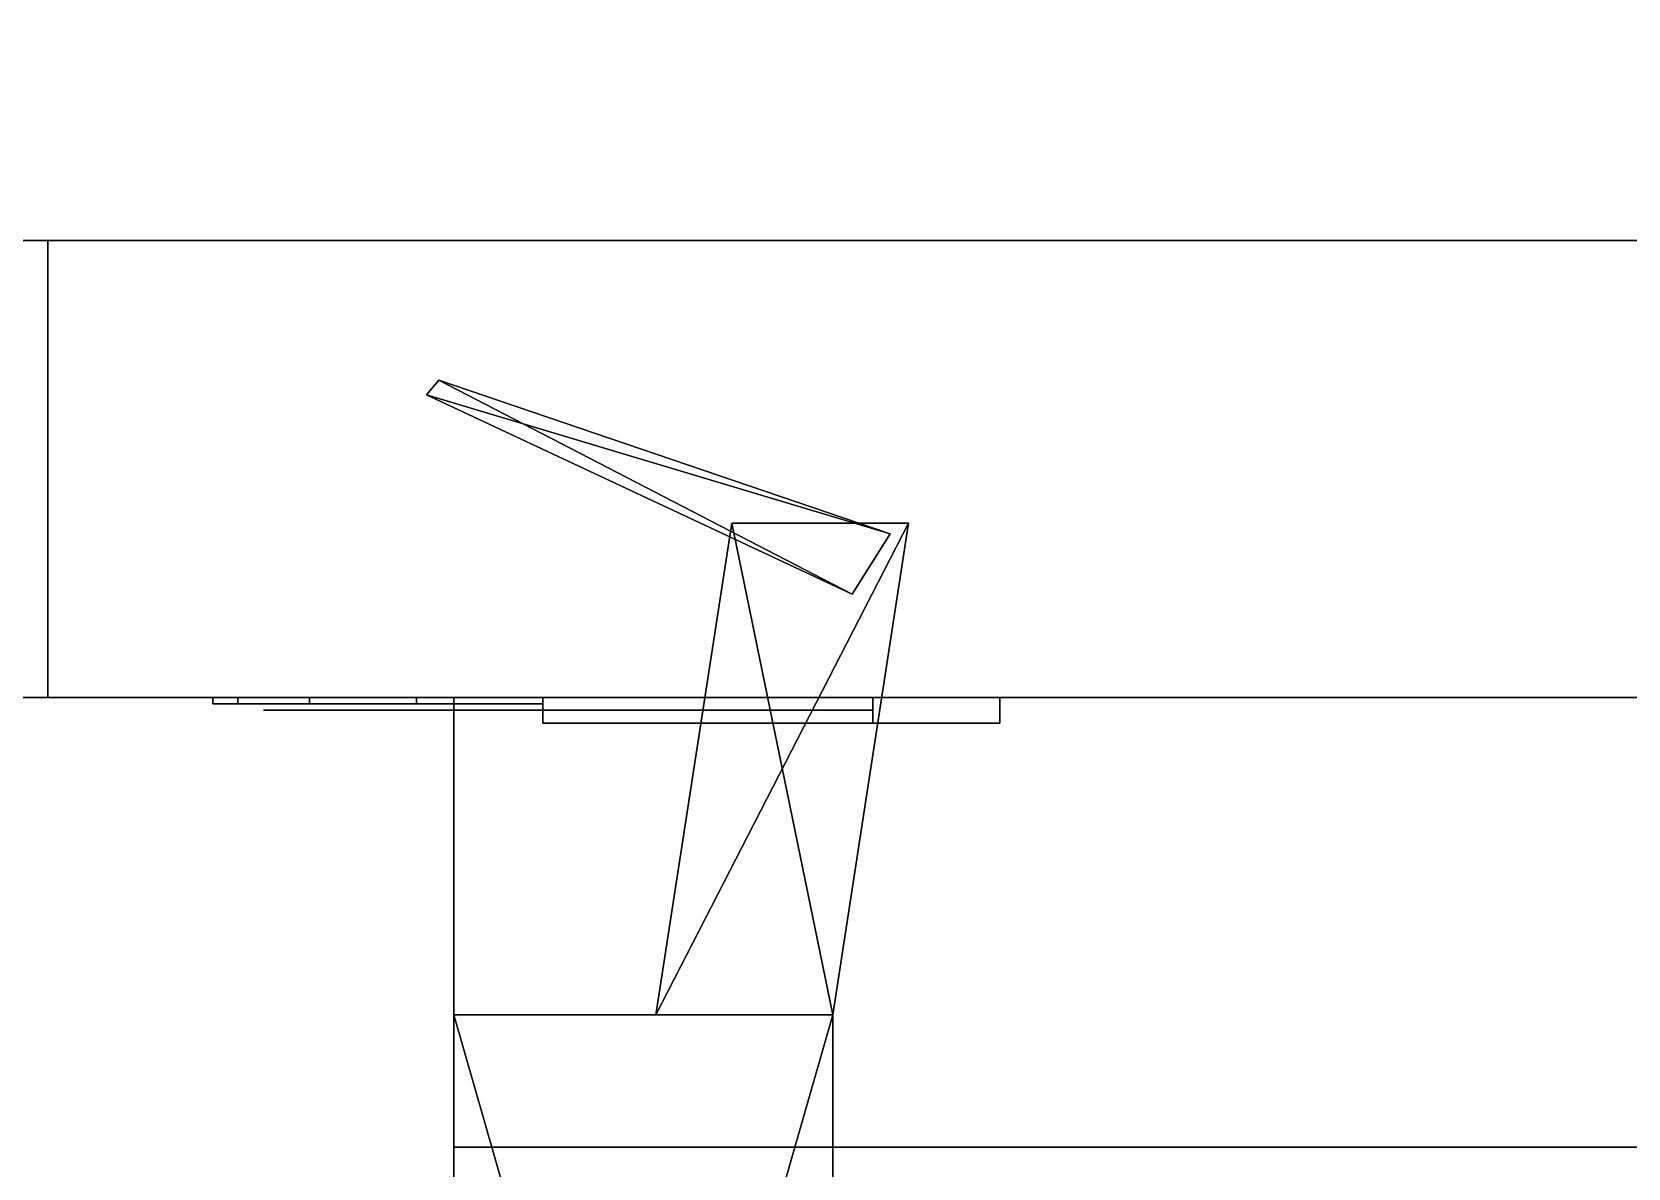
# Model space of a CAD drawing. Extents: x 0 to 2808, y -3840 to 0.
# Drawn here: x 975.4 to 1038.3, y -3128.5 to -3083.8 of the extents above; entities that cross this region are included whole.
import ezdxf

# ---------------------------------------------------------------- set-up
doc = ezdxf.new("R2010")
doc.units = 0
for name, color, linetype in [('LAYER0', 7, 'CONTINUOUS'), ('LAYER1', 7, 'CONTINUOUS'), ('LAYER10', 253, 'CONTINUOUS'), ('LAYER11', 28, 'CONTINUOUS'), ('LAYER12', 253, 'CONTINUOUS'), ('LAYER13', 28, 'CONTINUOUS'), ('LAYER14', 253, 'CONTINUOUS'), ('LAYER15', 28, 'CONTINUOUS'), ('LAYER16', 253, 'CONTINUOUS'), ('LAYER17', 28, 'CONTINUOUS'), ('LAYER18', 253, 'CONTINUOUS'), ('LAYER19', 9, 'CONTINUOUS'), ('LAYER33', 9, 'CONTINUOUS'), ('LAYER336', 9, 'CONTINUOUS'), ('LAYER4', 9, 'CONTINUOUS'), ('LAYER5', 7, 'CONTINUOUS'), ('LAYER8', 7, 'CONTINUOUS'), ('LAYER9', 28, 'CONTINUOUS')]:
    doc.layers.add(name, color=color, linetype=linetype)

msp = doc.modelspace()

# ---------------------------------------------------------------- linework, layer by layer
at = {"layer": 'LAYER0', "invisible_edges": 1}
for points in [[(2790, 0), (0, -3840), (0, 0), (2790, 0)], [(2790, -3840, 5), (0, 0, 5), (0, -3840, 5), (2790, -3840, 5)], [(0, 0, 5), (2790, -3840, 5), (2790, 0, 5), (0, 0, 5)], [(0, -3840), (2790, 0), (2790, -3840), (0, -3840)]]:
    msp.add_3dface(points, dxfattribs=at)
at = {"layer": 'LAYER10'}
for points in [[(990.9181, -3098.078, 182.3477), (991.4092, -3097.5, 182.3477), (1007.692, -3105.925, 182.3477), (990.9181, -3098.078, 182.3477)], [(990.9181, -3098.078, 193.652), (1009.182, -3103.544, 193.652), (991.4092, -3097.5, 193.652), (990.9181, -3098.078, 193.652)], [(1007.692, -3105.925, 182.3477), (991.4092, -3097.5, 182.3477), (1009.182, -3103.544, 182.3477), (1007.692, -3105.925, 182.3477)], [(991.4092, -3097.5, 182.3477), (991.4092, -3097.5, 193.652), (1009.182, -3103.544, 182.3477), (991.4092, -3097.5, 182.3477)], [(1009.182, -3103.544, 182.3477), (991.4092, -3097.5, 193.652), (1009.182, -3103.544, 193.652), (1009.182, -3103.544, 182.3477)], [(1007.692, -3105.925, 193.652), (1009.182, -3103.544, 193.652), (990.9181, -3098.078, 193.652), (1007.692, -3105.925, 193.652)], [(1002.942, -3103.135, 181.2174), (1009.906, -3103.135, 181.2174), (999.958, -3122.5, 181.2174), (1002.942, -3103.135, 181.2174)], [(999.958, -3122.5, 181.2174), (1009.906, -3103.135, 181.2174), (1006.921, -3122.5, 181.2174), (999.958, -3122.5, 181.2174)], [(999.958, -3122.5, 194.7826), (1006.921, -3122.5, 194.7826), (1002.942, -3103.135, 194.7826), (999.958, -3122.5, 194.7826)], [(1002.942, -3103.135, 194.7826), (1006.921, -3122.5, 194.7826), (1009.906, -3103.135, 194.7826), (1002.942, -3103.135, 194.7826)], [(1009.906, -3103.135, 181.2174), (1009.906, -3103.135, 194.7826), (1006.921, -3122.5, 181.2174), (1009.906, -3103.135, 181.2174)], [(1006.921, -3122.5, 181.2174), (1009.906, -3103.135, 194.7826), (1006.921, -3122.5, 194.7826), (1006.921, -3122.5, 181.2174)], [(991.9999, -3122.5, 181.2174), (1006.921, -3122.5, 181.2174), (991.9999, -3174.5, 181.2174), (991.9999, -3122.5, 181.2174)], [(991.9999, -3174.5, 181.2174), (1006.921, -3122.5, 181.2174), (1006.921, -3174.5, 181.2174), (991.9999, -3174.5, 181.2174)], [(991.9999, -3174.5, 194.7826), (1006.921, -3174.5, 194.7826), (991.9999, -3122.5, 194.7826), (991.9999, -3174.5, 194.7826)], [(991.9999, -3122.5, 194.7826), (1006.921, -3174.5, 194.7826), (1006.921, -3122.5, 194.7826), (991.9999, -3122.5, 194.7826)], [(1006.921, -3122.5, 181.2174), (1006.921, -3122.5, 194.7826), (1006.921, -3174.5, 181.2174), (1006.921, -3122.5, 181.2174)], [(1006.921, -3174.5, 181.2174), (1006.921, -3122.5, 194.7826), (1006.921, -3174.5, 194.7826), (1006.921, -3174.5, 181.2174)]]:
    msp.add_3dface(points, dxfattribs=at)
at = {"layer": 'LAYER11'}
for points, invisible_edges in [([(983.4895, -3110.25, 759.0251), (982.4999, -3110.25, 764), (984.4999, -3110.25, 764), (984.4999, -3110.25, 758.5)], 10), ([(982.4999, -3110.25, 764), (983.4895, -3110.25, 768.9749), (984.4999, -3110.25, 769.5), (984.4999, -3110.25, 764)], 10), ([(986.3075, -3110.25, 754.8076), (983.4895, -3110.25, 759.0251), (984.4999, -3110.25, 758.5), (987.9999, -3110.25, 758.5)], 10), ([(983.4895, -3110.25, 768.9749), (986.3075, -3110.25, 773.1924), (987.9999, -3110.25, 769.5), (984.4999, -3110.25, 769.5)], 10), ([(990.525, -3110.25, 751.9896), (986.3075, -3110.25, 754.8076), (987.9999, -3110.25, 758.5), (991.4999, -3110.25, 758.5)], 10), ([(986.3075, -3110.25, 773.1924), (990.525, -3110.25, 776.0104), (991.4999, -3110.25, 769.5), (987.9999, -3110.25, 769.5)], 10), ([(995.4999, -3110.25, 751), (990.525, -3110.25, 751.9896), (991.4999, -3110.25, 758.5), (995.4999, -3110.25, 755)], 2), ([(990.525, -3110.25, 776.0104), (995.4999, -3110.25, 777), (995.4999, -3110.25, 773), (991.4999, -3110.25, 769.5)], 8), ([(984.4999, -3110.5, 769.5), (984.4999, -3110.5, 758.5), (991.4999, -3110.5, 758.5), (991.2904, -3110.5, 769.3167)], 4), ([(991.2904, -3110.5, 769.3167), (991.4999, -3110.5, 758.5), (995.4999, -3110.5, 755), (995.4999, -3110.5, 773)], 5), ([(995.4999, -3110.5, 773), (995.4999, -3110.5, 755), (1008.5, -3110.5, 755), (1008.5, -3110.5, 773)], 1), ([(1013.5, -3111, 743), (1008.5, -3111, 755), (995.4999, -3111, 755), (995.4999, -3111, 743)], 1), ([(1013.5, -3111, 785), (1008.5, -3111, 773), (995.4999, -3111, 773), (995.4999, -3111, 785)], 1), ([(1013.5, -3111, 785), (1013.5, -3111, 743), (1008.5, -3111, 755), (1008.5, -3111, 773)], 10)]:
    msp.add_3dface(points, dxfattribs=dict(at, invisible_edges=invisible_edges))
for points in [[(995.4999, -3110, 755), (995.4999, -3110, 743), (995.4999, -3110, 755)], [(995.4999, -3110, 773), (995.4999, -3110, 785), (995.4999, -3110, 773)], [(1008.5, -3111, 755), (1008.5, -3110, 755), (995.4999, -3110, 755), (995.4999, -3111, 755)], [(995.4999, -3111, 755), (995.4999, -3110, 755), (995.4999, -3110, 743), (995.4999, -3111, 743)], [(995.4999, -3111, 743), (995.4999, -3110, 743), (1013.5, -3110, 743), (1013.5, -3111, 743)], [(1008.5, -3111, 773), (1008.5, -3110, 773), (995.4999, -3110, 773), (995.4999, -3111, 773)], [(995.4999, -3111, 773), (995.4999, -3110, 773), (995.4999, -3110, 785), (995.4999, -3111, 785)], [(995.4999, -3111, 785), (995.4999, -3110, 785), (1013.5, -3110, 785), (1013.5, -3111, 785)], [(1013.5, -3110, 743), (995.4999, -3110, 743), (995.4999, -3110, 785), (1013.5, -3110, 785)], [(1008.5, -3110, 755), (1008.5, -3110, 773), (1008.5, -3110, 755)], [(1008.5, -3111, 755), (1008.5, -3110, 755), (1008.5, -3110, 773), (1008.5, -3111, 773)], [(1013.5, -3111, 785), (1013.5, -3110, 785), (1013.5, -3111, 785)], [(1013.5, -3110, 743), (1013.5, -3110, 785), (1013.5, -3111, 785), (1013.5, -3111, 743)], [(1013.5, -3111, 743), (995.4999, -3111, 743), (995.4999, -3111, 743), (1013.5, -3111, 743)], [(1013.5, -3111, 785), (995.4999, -3111, 785), (995.4999, -3111, 785), (1013.5, -3111, 785)]]:
    msp.add_3dface(points, dxfattribs=at)
at = {"layer": 'LAYER12'}
for points in [[(990.9181, -3098.078, 758.3477), (991.4092, -3097.5, 758.3477), (1007.692, -3105.925, 758.3477), (990.9181, -3098.078, 758.3477)], [(990.9181, -3098.078, 769.652), (1009.182, -3103.544, 769.652), (991.4092, -3097.5, 769.652), (990.9181, -3098.078, 769.652)], [(1007.692, -3105.925, 758.3477), (991.4092, -3097.5, 758.3477), (1009.182, -3103.544, 758.3477), (1007.692, -3105.925, 758.3477)], [(991.4092, -3097.5, 758.3477), (991.4092, -3097.5, 769.652), (1009.182, -3103.544, 758.3477), (991.4092, -3097.5, 758.3477)], [(1009.182, -3103.544, 758.3477), (991.4092, -3097.5, 769.652), (1009.182, -3103.544, 769.652), (1009.182, -3103.544, 758.3477)], [(1007.692, -3105.925, 769.652), (1009.182, -3103.544, 769.652), (990.9181, -3098.078, 769.652), (1007.692, -3105.925, 769.652)], [(1002.942, -3103.135, 757.2174), (1009.906, -3103.135, 757.2174), (999.958, -3122.5, 757.2174), (1002.942, -3103.135, 757.2174)], [(999.958, -3122.5, 757.2174), (1009.906, -3103.135, 757.2174), (1006.921, -3122.5, 757.2174), (999.958, -3122.5, 757.2174)], [(999.958, -3122.5, 770.7826), (1006.921, -3122.5, 770.7826), (1002.942, -3103.135, 770.7826), (999.958, -3122.5, 770.7826)], [(1002.942, -3103.135, 770.7826), (1006.921, -3122.5, 770.7826), (1009.906, -3103.135, 770.7826), (1002.942, -3103.135, 770.7826)], [(1009.906, -3103.135, 757.2174), (1009.906, -3103.135, 770.7826), (1006.921, -3122.5, 757.2174), (1009.906, -3103.135, 757.2174)], [(1006.921, -3122.5, 757.2174), (1009.906, -3103.135, 770.7826), (1006.921, -3122.5, 770.7826), (1006.921, -3122.5, 757.2174)], [(991.9999, -3122.5, 757.2174), (1006.921, -3122.5, 757.2174), (991.9999, -3174.5, 757.2174), (991.9999, -3122.5, 757.2174)], [(991.9999, -3174.5, 757.2174), (1006.921, -3122.5, 757.2174), (1006.921, -3174.5, 757.2174), (991.9999, -3174.5, 757.2174)], [(991.9999, -3174.5, 770.7826), (1006.921, -3174.5, 770.7826), (991.9999, -3122.5, 770.7826), (991.9999, -3174.5, 770.7826)], [(991.9999, -3122.5, 770.7826), (1006.921, -3174.5, 770.7826), (1006.921, -3122.5, 770.7826), (991.9999, -3122.5, 770.7826)], [(1006.921, -3122.5, 757.2174), (1006.921, -3122.5, 770.7826), (1006.921, -3174.5, 757.2174), (1006.921, -3122.5, 757.2174)], [(1006.921, -3174.5, 757.2174), (1006.921, -3122.5, 770.7826), (1006.921, -3174.5, 770.7826), (1006.921, -3174.5, 757.2174)]]:
    msp.add_3dface(points, dxfattribs=at)
at = {"layer": 'LAYER13'}
for points, invisible_edges in [([(983.4895, -3110.25, 1335.025), (982.4999, -3110.25, 1340), (984.4999, -3110.25, 1340), (984.4999, -3110.25, 1334.5)], 10), ([(982.4999, -3110.25, 1340), (983.4895, -3110.25, 1344.975), (984.4999, -3110.25, 1345.5), (984.4999, -3110.25, 1340)], 10), ([(986.3075, -3110.25, 1330.808), (983.4895, -3110.25, 1335.025), (984.4999, -3110.25, 1334.5), (987.9999, -3110.25, 1334.5)], 10), ([(983.4895, -3110.25, 1344.975), (986.3075, -3110.25, 1349.192), (987.9999, -3110.25, 1345.5), (984.4999, -3110.25, 1345.5)], 10), ([(990.525, -3110.25, 1327.99), (986.3075, -3110.25, 1330.808), (987.9999, -3110.25, 1334.5), (991.4999, -3110.25, 1334.5)], 10), ([(986.3075, -3110.25, 1349.192), (990.525, -3110.25, 1352.01), (991.4999, -3110.25, 1345.5), (987.9999, -3110.25, 1345.5)], 10), ([(995.4999, -3110.25, 1327), (990.525, -3110.25, 1327.99), (991.4999, -3110.25, 1334.5), (995.4999, -3110.25, 1331)], 2), ([(990.525, -3110.25, 1352.01), (995.4999, -3110.25, 1353), (995.4999, -3110.25, 1349), (991.4999, -3110.25, 1345.5)], 8), ([(984.4999, -3110.5, 1345.5), (984.4999, -3110.5, 1334.5), (991.4999, -3110.5, 1334.5), (991.2904, -3110.5, 1345.317)], 4), ([(991.2904, -3110.5, 1345.317), (991.4999, -3110.5, 1334.5), (995.4999, -3110.5, 1331), (995.4999, -3110.5, 1349)], 5), ([(995.4999, -3110.5, 1349), (995.4999, -3110.5, 1331), (1008.5, -3110.5, 1331), (1008.5, -3110.5, 1349)], 1), ([(1013.5, -3111, 1319), (1008.5, -3111, 1331), (995.4999, -3111, 1331), (995.4999, -3111, 1319)], 1), ([(1013.5, -3111, 1361), (1008.5, -3111, 1349), (995.4999, -3111, 1349), (995.4999, -3111, 1361)], 1), ([(1013.5, -3111, 1361), (1013.5, -3111, 1319), (1008.5, -3111, 1331), (1008.5, -3111, 1349)], 10)]:
    msp.add_3dface(points, dxfattribs=dict(at, invisible_edges=invisible_edges))
for points in [[(995.4999, -3110, 1331), (995.4999, -3110, 1319), (995.4999, -3110, 1331)], [(995.4999, -3110, 1349), (995.4999, -3110, 1361), (995.4999, -3110, 1349)], [(1008.5, -3111, 1331), (1008.5, -3110, 1331), (995.4999, -3110, 1331), (995.4999, -3111, 1331)], [(995.4999, -3111, 1331), (995.4999, -3110, 1331), (995.4999, -3110, 1319), (995.4999, -3111, 1319)], [(995.4999, -3111, 1319), (995.4999, -3110, 1319), (1013.5, -3110, 1319), (1013.5, -3111, 1319)], [(1008.5, -3111, 1349), (1008.5, -3110, 1349), (995.4999, -3110, 1349), (995.4999, -3111, 1349)], [(995.4999, -3111, 1349), (995.4999, -3110, 1349), (995.4999, -3110, 1361), (995.4999, -3111, 1361)], [(995.4999, -3111, 1361), (995.4999, -3110, 1361), (1013.5, -3110, 1361), (1013.5, -3111, 1361)], [(1013.5, -3110, 1319), (995.4999, -3110, 1319), (995.4999, -3110, 1361), (1013.5, -3110, 1361)], [(1008.5, -3110, 1331), (1008.5, -3110, 1349), (1008.5, -3110, 1331)], [(1008.5, -3111, 1331), (1008.5, -3110, 1331), (1008.5, -3110, 1349), (1008.5, -3111, 1349)], [(1013.5, -3111, 1361), (1013.5, -3110, 1361), (1013.5, -3111, 1361)], [(1013.5, -3110, 1319), (1013.5, -3110, 1361), (1013.5, -3111, 1361), (1013.5, -3111, 1319)], [(1013.5, -3111, 1319), (995.4999, -3111, 1319), (995.4999, -3111, 1319), (1013.5, -3111, 1319)], [(1013.5, -3111, 1361), (995.4999, -3111, 1361), (995.4999, -3111, 1361), (1013.5, -3111, 1361)]]:
    msp.add_3dface(points, dxfattribs=at)
at = {"layer": 'LAYER14'}
for points in [[(990.9181, -3098.078, 1334.348), (991.4092, -3097.5, 1334.348), (1007.692, -3105.925, 1334.348), (990.9181, -3098.078, 1334.348)], [(990.9181, -3098.078, 1345.652), (1009.182, -3103.544, 1345.652), (991.4092, -3097.5, 1345.652), (990.9181, -3098.078, 1345.652)], [(1007.692, -3105.925, 1334.348), (991.4092, -3097.5, 1334.348), (1009.182, -3103.544, 1334.348), (1007.692, -3105.925, 1334.348)], [(991.4092, -3097.5, 1334.348), (991.4092, -3097.5, 1345.652), (1009.182, -3103.544, 1334.348), (991.4092, -3097.5, 1334.348)], [(1009.182, -3103.544, 1334.348), (991.4092, -3097.5, 1345.652), (1009.182, -3103.544, 1345.652), (1009.182, -3103.544, 1334.348)], [(1007.692, -3105.925, 1345.652), (1009.182, -3103.544, 1345.652), (990.9181, -3098.078, 1345.652), (1007.692, -3105.925, 1345.652)], [(1002.942, -3103.135, 1333.217), (1009.906, -3103.135, 1333.217), (999.958, -3122.5, 1333.217), (1002.942, -3103.135, 1333.217)], [(999.958, -3122.5, 1333.217), (1009.906, -3103.135, 1333.217), (1006.921, -3122.5, 1333.217), (999.958, -3122.5, 1333.217)], [(999.958, -3122.5, 1346.783), (1006.921, -3122.5, 1346.783), (1002.942, -3103.135, 1346.783), (999.958, -3122.5, 1346.783)], [(1002.942, -3103.135, 1346.783), (1006.921, -3122.5, 1346.783), (1009.906, -3103.135, 1346.783), (1002.942, -3103.135, 1346.783)], [(1009.906, -3103.135, 1333.217), (1009.906, -3103.135, 1346.783), (1006.921, -3122.5, 1333.217), (1009.906, -3103.135, 1333.217)], [(1006.921, -3122.5, 1333.217), (1009.906, -3103.135, 1346.783), (1006.921, -3122.5, 1346.783), (1006.921, -3122.5, 1333.217)], [(991.9999, -3122.5, 1333.217), (1006.921, -3122.5, 1333.217), (991.9999, -3174.5, 1333.217), (991.9999, -3122.5, 1333.217)], [(991.9999, -3174.5, 1333.217), (1006.921, -3122.5, 1333.217), (1006.921, -3174.5, 1333.217), (991.9999, -3174.5, 1333.217)], [(991.9999, -3174.5, 1346.783), (1006.921, -3174.5, 1346.783), (991.9999, -3122.5, 1346.783), (991.9999, -3174.5, 1346.783)], [(991.9999, -3122.5, 1346.783), (1006.921, -3174.5, 1346.783), (1006.921, -3122.5, 1346.783), (991.9999, -3122.5, 1346.783)], [(1006.921, -3122.5, 1333.217), (1006.921, -3122.5, 1346.783), (1006.921, -3174.5, 1333.217), (1006.921, -3122.5, 1333.217)], [(1006.921, -3174.5, 1333.217), (1006.921, -3122.5, 1346.783), (1006.921, -3174.5, 1346.783), (1006.921, -3174.5, 1333.217)]]:
    msp.add_3dface(points, dxfattribs=at)
at = {"layer": 'LAYER15'}
for points, invisible_edges in [([(983.4895, -3110.25, 1911.025), (982.4999, -3110.25, 1916), (984.4999, -3110.25, 1916), (984.4999, -3110.25, 1910.5)], 10), ([(982.4999, -3110.25, 1916), (983.4895, -3110.25, 1920.975), (984.4999, -3110.25, 1921.5), (984.4999, -3110.25, 1916)], 10), ([(986.3075, -3110.25, 1906.808), (983.4895, -3110.25, 1911.025), (984.4999, -3110.25, 1910.5), (987.9999, -3110.25, 1910.5)], 10), ([(983.4895, -3110.25, 1920.975), (986.3075, -3110.25, 1925.192), (987.9999, -3110.25, 1921.5), (984.4999, -3110.25, 1921.5)], 10), ([(990.525, -3110.25, 1903.99), (986.3075, -3110.25, 1906.808), (987.9999, -3110.25, 1910.5), (991.4999, -3110.25, 1910.5)], 10), ([(986.3075, -3110.25, 1925.192), (990.525, -3110.25, 1928.01), (991.4999, -3110.25, 1921.5), (987.9999, -3110.25, 1921.5)], 10), ([(995.4999, -3110.25, 1903), (990.525, -3110.25, 1903.99), (991.4999, -3110.25, 1910.5), (995.4999, -3110.25, 1907)], 2), ([(990.525, -3110.25, 1928.01), (995.4999, -3110.25, 1929), (995.4999, -3110.25, 1925), (991.4999, -3110.25, 1921.5)], 8), ([(984.4999, -3110.5, 1921.5), (984.4999, -3110.5, 1910.5), (991.4999, -3110.5, 1910.5), (991.2904, -3110.5, 1921.317)], 4), ([(991.2904, -3110.5, 1921.317), (991.4999, -3110.5, 1910.5), (995.4999, -3110.5, 1907), (995.4999, -3110.5, 1925)], 5), ([(995.4999, -3110.5, 1925), (995.4999, -3110.5, 1907), (1008.5, -3110.5, 1907), (1008.5, -3110.5, 1925)], 1), ([(1013.5, -3111, 1895), (1008.5, -3111, 1907), (995.4999, -3111, 1907), (995.4999, -3111, 1895)], 1), ([(1013.5, -3111, 1937), (1008.5, -3111, 1925), (995.4999, -3111, 1925), (995.4999, -3111, 1937)], 1), ([(1013.5, -3111, 1937), (1013.5, -3111, 1895), (1008.5, -3111, 1907), (1008.5, -3111, 1925)], 10)]:
    msp.add_3dface(points, dxfattribs=dict(at, invisible_edges=invisible_edges))
for points in [[(995.4999, -3110, 1907), (995.4999, -3110, 1895), (995.4999, -3110, 1907)], [(995.4999, -3110, 1925), (995.4999, -3110, 1937), (995.4999, -3110, 1925)], [(1008.5, -3111, 1907), (1008.5, -3110, 1907), (995.4999, -3110, 1907), (995.4999, -3111, 1907)], [(995.4999, -3111, 1907), (995.4999, -3110, 1907), (995.4999, -3110, 1895), (995.4999, -3111, 1895)], [(995.4999, -3111, 1895), (995.4999, -3110, 1895), (1013.5, -3110, 1895), (1013.5, -3111, 1895)], [(1008.5, -3111, 1925), (1008.5, -3110, 1925), (995.4999, -3110, 1925), (995.4999, -3111, 1925)], [(995.4999, -3111, 1925), (995.4999, -3110, 1925), (995.4999, -3110, 1937), (995.4999, -3111, 1937)], [(995.4999, -3111, 1937), (995.4999, -3110, 1937), (1013.5, -3110, 1937), (1013.5, -3111, 1937)], [(1013.5, -3110, 1895), (995.4999, -3110, 1895), (995.4999, -3110, 1937), (1013.5, -3110, 1937)], [(1008.5, -3110, 1907), (1008.5, -3110, 1925), (1008.5, -3110, 1907)], [(1008.5, -3111, 1907), (1008.5, -3110, 1907), (1008.5, -3110, 1925), (1008.5, -3111, 1925)], [(1013.5, -3111, 1937), (1013.5, -3110, 1937), (1013.5, -3111, 1937)], [(1013.5, -3110, 1895), (1013.5, -3110, 1937), (1013.5, -3111, 1937), (1013.5, -3111, 1895)], [(1013.5, -3111, 1895), (995.4999, -3111, 1895), (995.4999, -3111, 1895), (1013.5, -3111, 1895)], [(1013.5, -3111, 1937), (995.4999, -3111, 1937), (995.4999, -3111, 1937), (1013.5, -3111, 1937)]]:
    msp.add_3dface(points, dxfattribs=at)
at = {"layer": 'LAYER16'}
for points in [[(990.9181, -3098.078, 1910.348), (991.4092, -3097.5, 1910.348), (1007.692, -3105.925, 1910.348), (990.9181, -3098.078, 1910.348)], [(990.9181, -3098.078, 1921.652), (1009.182, -3103.544, 1921.652), (991.4092, -3097.5, 1921.652), (990.9181, -3098.078, 1921.652)], [(1007.692, -3105.925, 1910.348), (991.4092, -3097.5, 1910.348), (1009.182, -3103.544, 1910.348), (1007.692, -3105.925, 1910.348)], [(991.4092, -3097.5, 1910.348), (991.4092, -3097.5, 1921.652), (1009.182, -3103.544, 1910.348), (991.4092, -3097.5, 1910.348)], [(1009.182, -3103.544, 1910.348), (991.4092, -3097.5, 1921.652), (1009.182, -3103.544, 1921.652), (1009.182, -3103.544, 1910.348)], [(1007.692, -3105.925, 1921.652), (1009.182, -3103.544, 1921.652), (990.9181, -3098.078, 1921.652), (1007.692, -3105.925, 1921.652)], [(1002.942, -3103.135, 1909.217), (1009.906, -3103.135, 1909.217), (999.958, -3122.5, 1909.217), (1002.942, -3103.135, 1909.217)], [(999.958, -3122.5, 1909.217), (1009.906, -3103.135, 1909.217), (1006.921, -3122.5, 1909.217), (999.958, -3122.5, 1909.217)], [(999.958, -3122.5, 1922.783), (1006.921, -3122.5, 1922.783), (1002.942, -3103.135, 1922.783), (999.958, -3122.5, 1922.783)], [(1002.942, -3103.135, 1922.783), (1006.921, -3122.5, 1922.783), (1009.906, -3103.135, 1922.783), (1002.942, -3103.135, 1922.783)], [(1009.906, -3103.135, 1909.217), (1009.906, -3103.135, 1922.783), (1006.921, -3122.5, 1909.217), (1009.906, -3103.135, 1909.217)], [(1006.921, -3122.5, 1909.217), (1009.906, -3103.135, 1922.783), (1006.921, -3122.5, 1922.783), (1006.921, -3122.5, 1909.217)], [(991.9999, -3122.5, 1909.217), (1006.921, -3122.5, 1909.217), (991.9999, -3174.5, 1909.217), (991.9999, -3122.5, 1909.217)], [(991.9999, -3174.5, 1909.217), (1006.921, -3122.5, 1909.217), (1006.921, -3174.5, 1909.217), (991.9999, -3174.5, 1909.217)], [(991.9999, -3174.5, 1922.783), (1006.921, -3174.5, 1922.783), (991.9999, -3122.5, 1922.783), (991.9999, -3174.5, 1922.783)], [(991.9999, -3122.5, 1922.783), (1006.921, -3174.5, 1922.783), (1006.921, -3122.5, 1922.783), (991.9999, -3122.5, 1922.783)], [(1006.921, -3122.5, 1909.217), (1006.921, -3122.5, 1922.783), (1006.921, -3174.5, 1909.217), (1006.921, -3122.5, 1909.217)], [(1006.921, -3174.5, 1909.217), (1006.921, -3122.5, 1922.783), (1006.921, -3174.5, 1922.783), (1006.921, -3174.5, 1909.217)]]:
    msp.add_3dface(points, dxfattribs=at)
at = {"layer": 'LAYER17'}
for points, invisible_edges in [([(983.4895, -3110.25, 2487.025), (982.4999, -3110.25, 2492), (984.4999, -3110.25, 2492), (984.4999, -3110.25, 2486.5)], 10), ([(982.4999, -3110.25, 2492), (983.4895, -3110.25, 2496.975), (984.4999, -3110.25, 2497.5), (984.4999, -3110.25, 2492)], 10), ([(986.3075, -3110.25, 2482.808), (983.4895, -3110.25, 2487.025), (984.4999, -3110.25, 2486.5), (987.9999, -3110.25, 2486.5)], 10), ([(983.4895, -3110.25, 2496.975), (986.3075, -3110.25, 2501.192), (987.9999, -3110.25, 2497.5), (984.4999, -3110.25, 2497.5)], 10), ([(990.525, -3110.25, 2479.99), (986.3075, -3110.25, 2482.808), (987.9999, -3110.25, 2486.5), (991.4999, -3110.25, 2486.5)], 10), ([(986.3075, -3110.25, 2501.192), (990.525, -3110.25, 2504.01), (991.4999, -3110.25, 2497.5), (987.9999, -3110.25, 2497.5)], 10), ([(995.4999, -3110.25, 2479), (990.525, -3110.25, 2479.99), (991.4999, -3110.25, 2486.5), (995.4999, -3110.25, 2483)], 2), ([(990.525, -3110.25, 2504.01), (995.4999, -3110.25, 2505), (995.4999, -3110.25, 2501), (991.4999, -3110.25, 2497.5)], 8), ([(984.4999, -3110.5, 2497.5), (984.4999, -3110.5, 2486.5), (991.4999, -3110.5, 2486.5), (991.2904, -3110.5, 2497.317)], 4), ([(991.2904, -3110.5, 2497.317), (991.4999, -3110.5, 2486.5), (995.4999, -3110.5, 2483), (995.4999, -3110.5, 2501)], 5), ([(995.4999, -3110.5, 2501), (995.4999, -3110.5, 2483), (1008.5, -3110.5, 2483), (1008.5, -3110.5, 2501)], 1), ([(1013.5, -3111, 2471), (1008.5, -3111, 2483), (995.4999, -3111, 2483), (995.4999, -3111, 2471)], 1), ([(1013.5, -3111, 2513), (1008.5, -3111, 2501), (995.4999, -3111, 2501), (995.4999, -3111, 2513)], 1), ([(1013.5, -3111, 2513), (1013.5, -3111, 2471), (1008.5, -3111, 2483), (1008.5, -3111, 2501)], 10)]:
    msp.add_3dface(points, dxfattribs=dict(at, invisible_edges=invisible_edges))
for points in [[(995.4999, -3110, 2483), (995.4999, -3110, 2471), (995.4999, -3110, 2483)], [(995.4999, -3110, 2501), (995.4999, -3110, 2513), (995.4999, -3110, 2501)], [(1008.5, -3111, 2483), (1008.5, -3110, 2483), (995.4999, -3110, 2483), (995.4999, -3111, 2483)], [(995.4999, -3111, 2483), (995.4999, -3110, 2483), (995.4999, -3110, 2471), (995.4999, -3111, 2471)], [(995.4999, -3111, 2471), (995.4999, -3110, 2471), (1013.5, -3110, 2471), (1013.5, -3111, 2471)], [(1008.5, -3111, 2501), (1008.5, -3110, 2501), (995.4999, -3110, 2501), (995.4999, -3111, 2501)], [(995.4999, -3111, 2501), (995.4999, -3110, 2501), (995.4999, -3110, 2513), (995.4999, -3111, 2513)], [(995.4999, -3111, 2513), (995.4999, -3110, 2513), (1013.5, -3110, 2513), (1013.5, -3111, 2513)], [(1013.5, -3110, 2471), (995.4999, -3110, 2471), (995.4999, -3110, 2513), (1013.5, -3110, 2513)], [(1008.5, -3110, 2483), (1008.5, -3110, 2501), (1008.5, -3110, 2483)], [(1008.5, -3111, 2483), (1008.5, -3110, 2483), (1008.5, -3110, 2501), (1008.5, -3111, 2501)], [(1013.5, -3111, 2513), (1013.5, -3110, 2513), (1013.5, -3111, 2513)], [(1013.5, -3110, 2471), (1013.5, -3110, 2513), (1013.5, -3111, 2513), (1013.5, -3111, 2471)], [(1013.5, -3111, 2471), (995.4999, -3111, 2471), (995.4999, -3111, 2471), (1013.5, -3111, 2471)], [(1013.5, -3111, 2513), (995.4999, -3111, 2513), (995.4999, -3111, 2513), (1013.5, -3111, 2513)]]:
    msp.add_3dface(points, dxfattribs=at)
at = {"layer": 'LAYER18'}
for points in [[(990.9181, -3098.078, 2486.348), (991.4092, -3097.5, 2486.348), (1007.692, -3105.925, 2486.348), (990.9181, -3098.078, 2486.348)], [(990.9181, -3098.078, 2497.652), (1009.182, -3103.544, 2497.652), (991.4092, -3097.5, 2497.652), (990.9181, -3098.078, 2497.652)], [(1007.692, -3105.925, 2486.348), (991.4092, -3097.5, 2486.348), (1009.182, -3103.544, 2486.348), (1007.692, -3105.925, 2486.348)], [(991.4092, -3097.5, 2486.348), (991.4092, -3097.5, 2497.652), (1009.182, -3103.544, 2486.348), (991.4092, -3097.5, 2486.348)], [(1009.182, -3103.544, 2486.348), (991.4092, -3097.5, 2497.652), (1009.182, -3103.544, 2497.652), (1009.182, -3103.544, 2486.348)], [(1007.692, -3105.925, 2497.652), (1009.182, -3103.544, 2497.652), (990.9181, -3098.078, 2497.652), (1007.692, -3105.925, 2497.652)], [(1002.942, -3103.135, 2485.217), (1009.906, -3103.135, 2485.217), (999.958, -3122.5, 2485.217), (1002.942, -3103.135, 2485.217)], [(999.958, -3122.5, 2485.217), (1009.906, -3103.135, 2485.217), (1006.921, -3122.5, 2485.217), (999.958, -3122.5, 2485.217)], [(999.958, -3122.5, 2498.783), (1006.921, -3122.5, 2498.783), (1002.942, -3103.135, 2498.783), (999.958, -3122.5, 2498.783)], [(1002.942, -3103.135, 2498.783), (1006.921, -3122.5, 2498.783), (1009.906, -3103.135, 2498.783), (1002.942, -3103.135, 2498.783)], [(1009.906, -3103.135, 2485.217), (1009.906, -3103.135, 2498.783), (1006.921, -3122.5, 2485.217), (1009.906, -3103.135, 2485.217)], [(1006.921, -3122.5, 2485.217), (1009.906, -3103.135, 2498.783), (1006.921, -3122.5, 2498.783), (1006.921, -3122.5, 2485.217)], [(991.9999, -3122.5, 2485.217), (1006.921, -3122.5, 2485.217), (991.9999, -3174.5, 2485.217), (991.9999, -3122.5, 2485.217)], [(991.9999, -3174.5, 2485.217), (1006.921, -3122.5, 2485.217), (1006.921, -3174.5, 2485.217), (991.9999, -3174.5, 2485.217)], [(991.9999, -3174.5, 2498.783), (1006.921, -3174.5, 2498.783), (991.9999, -3122.5, 2498.783), (991.9999, -3174.5, 2498.783)], [(991.9999, -3122.5, 2498.783), (1006.921, -3174.5, 2498.783), (1006.921, -3122.5, 2498.783), (991.9999, -3122.5, 2498.783)], [(1006.921, -3122.5, 2485.217), (1006.921, -3122.5, 2498.783), (1006.921, -3174.5, 2485.217), (1006.921, -3122.5, 2485.217)], [(1006.921, -3174.5, 2485.217), (1006.921, -3122.5, 2498.783), (1006.921, -3174.5, 2498.783), (1006.921, -3174.5, 2485.217)]]:
    msp.add_3dface(points, dxfattribs=at)
at = {"layer": 'LAYER19', "invisible_edges": 1}
for points in [[(1322.5, -3092, 88), (975.9999, -3110, 88), (975.9999, -3092, 88), (1322.5, -3092, 88)], [(975.9999, -3110, 88), (1322.5, -3092, 88), (1322.5, -3110, 88), (975.9999, -3110, 88)], [(975.9999, -3092, 2592), (975.9999, -3110, 88), (975.9999, -3110, 2592), (975.9999, -3092, 2592)], [(975.9999, -3110, 88), (975.9999, -3092, 2592), (975.9999, -3092, 88), (975.9999, -3110, 88)], [(1322.5, -3110, 2592), (975.9999, -3092, 2592), (975.9999, -3110, 2592), (1322.5, -3110, 2592)], [(975.9999, -3092, 2592), (1322.5, -3110, 2592), (1322.5, -3092, 2592), (975.9999, -3092, 2592)], [(975.9999, -3092, 2592), (1322.5, -3092, 88), (975.9999, -3092, 88), (975.9999, -3092, 2592)], [(1322.5, -3092, 88), (975.9999, -3092, 2592), (1322.5, -3092, 2592), (1322.5, -3092, 88)], [(1322.5, -3110, 2592), (975.9999, -3110, 88), (1322.5, -3110, 88), (1322.5, -3110, 2592)], [(975.9999, -3110, 88), (1322.5, -3110, 2592), (975.9999, -3110, 2592), (975.9999, -3110, 88)]]:
    msp.add_3dface(points, dxfattribs=at)
at = {"layer": 'LAYER33'}
for points, invisible_edges in [([(2064, -3110, 2595), (991.9999, -3127.71, 2595), (973.9999, -3110, 2595), (2064, -3110, 2595)], 3), ([(973.9999, -3110, 2595), (991.9999, -3127.71, 2595), (973.9999, -3690, 2595), (973.9999, -3110, 2595)], 3), ([(973.9999, -3110, 2670), (2064, -3110, 2595), (973.9999, -3110, 2595), (973.9999, -3110, 2670)], 1), ([(2064, -3110, 2595), (973.9999, -3110, 2670), (2064, -3110, 2670), (2064, -3110, 2595)], 1), ([(991.9999, -3127.71, 2670), (2064, -3110, 2670), (973.9999, -3110, 2670), (991.9999, -3127.71, 2670)], 5), ([(991.9999, -3127.71, 2670), (973.9999, -3110, 2670), (991.9999, -3690, 2670), (991.9999, -3127.71, 2670)], 3), ([(991.9999, -3690, 2670), (973.9999, -3110, 2670), (973.9999, -3690, 2670), (991.9999, -3690, 2670)], 1), ([(2064, -3110, 2595), (2082, -3127.71, 2595), (991.9999, -3127.71, 2595), (2064, -3110, 2595)], 5), ([(2082, -3127.71, 2670), (2064, -3110, 2670), (991.9999, -3127.71, 2670), (2082, -3127.71, 2670)], 3), ([(973.9999, -3690, 2595), (991.9999, -3127.71, 2595), (991.9999, -3690, 2595), (973.9999, -3690, 2595)], 1), ([(2082, -3127.71, 2670), (991.9999, -3127.71, 2595), (2082, -3127.71, 2595), (2082, -3127.71, 2670)], 1), ([(991.9999, -3127.71, 2595), (2082, -3127.71, 2670), (991.9999, -3127.71, 2670), (991.9999, -3127.71, 2595)], 1), ([(991.9999, -3690, 2670), (991.9999, -3127.71, 2595), (991.9999, -3127.71, 2670), (991.9999, -3690, 2670)], 1), ([(991.9999, -3127.71, 2595), (991.9999, -3690, 2670), (991.9999, -3690, 2595), (991.9999, -3127.71, 2595)], 1)]:
    msp.add_3dface(points, dxfattribs=dict(at, invisible_edges=invisible_edges))
at = {"layer": 'LAYER336', "invisible_edges": 1}
for points in [[(2050, -3092, 5), (970, -3110, 5), (970, -3092, 5), (2050, -3092, 5)], [(970, -3110, 5), (2050, -3092, 5), (2050, -3110, 5), (970, -3110, 5)], [(2050, -3110, 85), (970, -3092, 85), (970, -3110, 85), (2050, -3110, 85)], [(970, -3092, 85), (2050, -3110, 85), (2050, -3092, 85), (970, -3092, 85)], [(970, -3092, 85), (2050, -3092, 5), (970, -3092, 5), (970, -3092, 85)], [(2050, -3092, 5), (970, -3092, 85), (2050, -3092, 85), (2050, -3092, 5)], [(2050, -3110, 85), (970, -3110, 5), (2050, -3110, 5), (2050, -3110, 85)], [(970, -3110, 5), (2050, -3110, 85), (970, -3110, 85), (970, -3110, 5)]]:
    msp.add_3dface(points, dxfattribs=at)
at = {"layer": 'LAYER4', "invisible_edges": 1}
for points in [[(991.9999, -3690, 5), (973.9999, -3110, 5), (991.9999, -3110, 5), (991.9999, -3690, 5)], [(973.9999, -3110, 5), (991.9999, -3690, 5), (973.9999, -3690, 5), (973.9999, -3110, 5)], [(973.9999, -3110, 5), (991.9999, -3110, 2595), (991.9999, -3110, 5), (973.9999, -3110, 5)], [(991.9999, -3110, 2595), (973.9999, -3110, 5), (973.9999, -3110, 2595), (991.9999, -3110, 2595)], [(973.9999, -3690, 2595), (991.9999, -3110, 2595), (973.9999, -3110, 2595), (973.9999, -3690, 2595)], [(991.9999, -3110, 2595), (973.9999, -3690, 2595), (991.9999, -3690, 2595), (991.9999, -3110, 2595)], [(991.9999, -3690, 5), (991.9999, -3110, 2595), (991.9999, -3690, 2595), (991.9999, -3690, 5)], [(991.9999, -3110, 2595), (991.9999, -3690, 5), (991.9999, -3110, 5), (991.9999, -3110, 2595)]]:
    msp.add_3dface(points, dxfattribs=at)
at = {"layer": 'LAYER5', "invisible_edges": 1}
for points in [[(992, -3690, 85), (1656, -3110, 85), (1656, -3690, 85), (992, -3690, 85)], [(1656, -3110, 85), (992, -3690, 85), (992, -3110, 85), (1656, -3110, 85)], [(992, -3110, 103), (1656, -3110, 85), (992, -3110, 85), (992, -3110, 103)], [(1656, -3110, 85), (992, -3110, 103), (1656, -3110, 103), (1656, -3110, 85)], [(992, -3690, 85), (992, -3110, 103), (992, -3110, 85), (992, -3690, 85)], [(992, -3110, 103), (992, -3690, 85), (992, -3690, 103), (992, -3110, 103)], [(992, -3110, 103), (1656, -3690, 103), (1656, -3110, 103), (992, -3110, 103)], [(1656, -3690, 103), (992, -3110, 103), (992, -3690, 103), (1656, -3690, 103)]]:
    msp.add_3dface(points, dxfattribs=at)
at = {"layer": 'LAYER8', "invisible_edges": 1}
for points in [[(1656, -3690, 2594), (992, -3110, 2594), (992, -3690, 2594), (1656, -3690, 2594)], [(992, -3110, 2594), (1656, -3690, 2594), (1656, -3110, 2594), (992, -3110, 2594)], [(1656, -3110, 2576), (992, -3110, 2594), (1656, -3110, 2594), (1656, -3110, 2576)], [(992, -3110, 2594), (1656, -3110, 2576), (992, -3110, 2576), (992, -3110, 2594)], [(992, -3690, 2576), (992, -3110, 2594), (992, -3110, 2576), (992, -3690, 2576)], [(992, -3110, 2594), (992, -3690, 2576), (992, -3690, 2594), (992, -3110, 2594)], [(1656, -3110, 2576), (992, -3690, 2576), (992, -3110, 2576), (1656, -3110, 2576)], [(992, -3690, 2576), (1656, -3110, 2576), (1656, -3690, 2576), (992, -3690, 2576)]]:
    msp.add_3dface(points, dxfattribs=at)
at = {"layer": 'LAYER9'}
for points, invisible_edges in [([(983.4895, -3110.25, 183.0251), (982.4999, -3110.25, 188), (984.4999, -3110.25, 188), (984.4999, -3110.25, 182.5)], 10), ([(982.4999, -3110.25, 188), (983.4895, -3110.25, 192.9749), (984.4999, -3110.25, 193.5), (984.4999, -3110.25, 188)], 10), ([(986.3075, -3110.25, 178.8076), (983.4895, -3110.25, 183.0251), (984.4999, -3110.25, 182.5), (987.9999, -3110.25, 182.5)], 10), ([(983.4895, -3110.25, 192.9749), (986.3075, -3110.25, 197.1924), (987.9999, -3110.25, 193.5), (984.4999, -3110.25, 193.5)], 10), ([(990.525, -3110.25, 175.9896), (986.3075, -3110.25, 178.8076), (987.9999, -3110.25, 182.5), (991.4999, -3110.25, 182.5)], 10), ([(986.3075, -3110.25, 197.1924), (990.525, -3110.25, 200.0104), (991.4999, -3110.25, 193.5), (987.9999, -3110.25, 193.5)], 10), ([(995.4999, -3110.25, 175), (990.525, -3110.25, 175.9896), (991.4999, -3110.25, 182.5), (995.4999, -3110.25, 179)], 2), ([(990.525, -3110.25, 200.0104), (995.4999, -3110.25, 201), (995.4999, -3110.25, 197), (991.4999, -3110.25, 193.5)], 8), ([(984.4999, -3110.5, 193.5), (984.4999, -3110.5, 182.5), (991.4999, -3110.5, 182.5), (991.2904, -3110.5, 193.3167)], 4), ([(991.2904, -3110.5, 193.3167), (991.4999, -3110.5, 182.5), (995.4999, -3110.5, 179), (995.4999, -3110.5, 197)], 5), ([(995.4999, -3110.5, 197), (995.4999, -3110.5, 179), (1008.5, -3110.5, 179), (1008.5, -3110.5, 197)], 1), ([(1013.5, -3111, 167), (1008.5, -3111, 179), (995.4999, -3111, 179), (995.4999, -3111, 167)], 1), ([(1013.5, -3111, 209), (1008.5, -3111, 197), (995.4999, -3111, 197), (995.4999, -3111, 209)], 1), ([(1013.5, -3111, 209), (1013.5, -3111, 167), (1008.5, -3111, 179), (1008.5, -3111, 197)], 10)]:
    msp.add_3dface(points, dxfattribs=dict(at, invisible_edges=invisible_edges))
for points in [[(995.4999, -3110, 179), (995.4999, -3110, 167), (995.4999, -3110, 179)], [(995.4999, -3110, 197), (995.4999, -3110, 209), (995.4999, -3110, 197)], [(1008.5, -3111, 179), (1008.5, -3110, 179), (995.4999, -3110, 179), (995.4999, -3111, 179)], [(995.4999, -3111, 179), (995.4999, -3110, 179), (995.4999, -3110, 167), (995.4999, -3111, 167)], [(995.4999, -3111, 167), (995.4999, -3110, 167), (1013.5, -3110, 167), (1013.5, -3111, 167)], [(1008.5, -3111, 197), (1008.5, -3110, 197), (995.4999, -3110, 197), (995.4999, -3111, 197)], [(995.4999, -3111, 197), (995.4999, -3110, 197), (995.4999, -3110, 209), (995.4999, -3111, 209)], [(995.4999, -3111, 209), (995.4999, -3110, 209), (1013.5, -3110, 209), (1013.5, -3111, 209)], [(1013.5, -3110, 167), (995.4999, -3110, 167), (995.4999, -3110, 209), (1013.5, -3110, 209)], [(1008.5, -3110, 179), (1008.5, -3110, 197), (1008.5, -3110, 179)], [(1008.5, -3111, 179), (1008.5, -3110, 179), (1008.5, -3110, 197), (1008.5, -3111, 197)], [(1013.5, -3111, 209), (1013.5, -3110, 209), (1013.5, -3111, 209)], [(1013.5, -3110, 167), (1013.5, -3110, 209), (1013.5, -3111, 209), (1013.5, -3111, 167)], [(1013.5, -3111, 167), (995.4999, -3111, 167), (995.4999, -3111, 167), (1013.5, -3111, 167)], [(1013.5, -3111, 209), (995.4999, -3111, 209), (995.4999, -3111, 209), (1013.5, -3111, 209)]]:
    msp.add_3dface(points, dxfattribs=at)

# ---------------------------------------------------------------- meshes
at = {"layer": 'LAYER1'}
mesh = msp.add_polymesh((5, 2), dxfattribs=at)
for k, corner in enumerate([(2640, -3690, 2670), (2640, -150.0002, 2670), (150, -3690, 2670), (2640, -3690, 2670), (150, -150.0002, 2670), (150, -3690, 2670), (2640, -150.0002, 2670), (150, -150.0002, 2670), (2790, 0, 2670), (0, 0, 2670)]):
    mesh.set_mesh_vertex(divmod(k, 2), corner)
at = {"layer": 'LAYER11'}
mesh = msp.add_polymesh((2, 9), dxfattribs=at)
for k, corner in enumerate([(995.4999, -3110.25, 751), (990.525, -3110.25, 751.9896), (986.3075, -3110.25, 754.8076), (983.4895, -3110.25, 759.0251), (982.4999, -3110.25, 764), (983.4895, -3110.25, 768.9749), (986.3075, -3110.25, 773.1924), (990.525, -3110.25, 776.0104), (995.4999, -3110.25, 777), (995.4999, -3110, 751), (990.525, -3110, 751.9896), (986.3075, -3110, 754.8076), (983.4895, -3110, 759.0251), (982.4999, -3110, 764), (983.4895, -3110, 768.9749), (986.3075, -3110, 773.1924), (990.525, -3110, 776.0104), (995.4999, -3110, 777)]):
    mesh.set_mesh_vertex(divmod(k, 9), corner)
at = {"layer": 'LAYER13'}
mesh = msp.add_polymesh((2, 9), dxfattribs=at)
for k, corner in enumerate([(995.4999, -3110.25, 1327), (990.525, -3110.25, 1327.99), (986.3075, -3110.25, 1330.808), (983.4895, -3110.25, 1335.025), (982.4999, -3110.25, 1340), (983.4895, -3110.25, 1344.975), (986.3075, -3110.25, 1349.192), (990.525, -3110.25, 1352.01), (995.4999, -3110.25, 1353), (995.4999, -3110, 1327), (990.525, -3110, 1327.99), (986.3075, -3110, 1330.808), (983.4895, -3110, 1335.025), (982.4999, -3110, 1340), (983.4895, -3110, 1344.975), (986.3075, -3110, 1349.192), (990.525, -3110, 1352.01), (995.4999, -3110, 1353)]):
    mesh.set_mesh_vertex(divmod(k, 9), corner)
at = {"layer": 'LAYER15'}
mesh = msp.add_polymesh((2, 9), dxfattribs=at)
for k, corner in enumerate([(995.4999, -3110.25, 1903), (990.525, -3110.25, 1903.99), (986.3075, -3110.25, 1906.808), (983.4895, -3110.25, 1911.025), (982.4999, -3110.25, 1916), (983.4895, -3110.25, 1920.975), (986.3075, -3110.25, 1925.192), (990.525, -3110.25, 1928.01), (995.4999, -3110.25, 1929), (995.4999, -3110, 1903), (990.525, -3110, 1903.99), (986.3075, -3110, 1906.808), (983.4895, -3110, 1911.025), (982.4999, -3110, 1916), (983.4895, -3110, 1920.975), (986.3075, -3110, 1925.192), (990.525, -3110, 1928.01), (995.4999, -3110, 1929)]):
    mesh.set_mesh_vertex(divmod(k, 9), corner)
at = {"layer": 'LAYER17'}
mesh = msp.add_polymesh((2, 9), dxfattribs=at)
for k, corner in enumerate([(995.4999, -3110.25, 2479), (990.525, -3110.25, 2479.99), (986.3075, -3110.25, 2482.808), (983.4895, -3110.25, 2487.025), (982.4999, -3110.25, 2492), (983.4895, -3110.25, 2496.975), (986.3075, -3110.25, 2501.192), (990.525, -3110.25, 2504.01), (995.4999, -3110.25, 2505), (995.4999, -3110, 2479), (990.525, -3110, 2479.99), (986.3075, -3110, 2482.808), (983.4895, -3110, 2487.025), (982.4999, -3110, 2492), (983.4895, -3110, 2496.975), (986.3075, -3110, 2501.192), (990.525, -3110, 2504.01), (995.4999, -3110, 2505)]):
    mesh.set_mesh_vertex(divmod(k, 9), corner)
at = {"layer": 'LAYER9'}
mesh = msp.add_polymesh((2, 9), dxfattribs=at)
for k, corner in enumerate([(995.4999, -3110.25, 175), (990.525, -3110.25, 175.9896), (986.3075, -3110.25, 178.8076), (983.4895, -3110.25, 183.0251), (982.4999, -3110.25, 188), (983.4895, -3110.25, 192.9749), (986.3075, -3110.25, 197.1924), (990.525, -3110.25, 200.0104), (995.4999, -3110.25, 201), (995.4999, -3110, 175), (990.525, -3110, 175.9896), (986.3075, -3110, 178.8076), (983.4895, -3110, 183.0251), (982.4999, -3110, 188), (983.4895, -3110, 192.9749), (986.3075, -3110, 197.1924), (990.525, -3110, 200.0104), (995.4999, -3110, 201)]):
    mesh.set_mesh_vertex(divmod(k, 9), corner)

doc.saveas('drawing.dxf')
